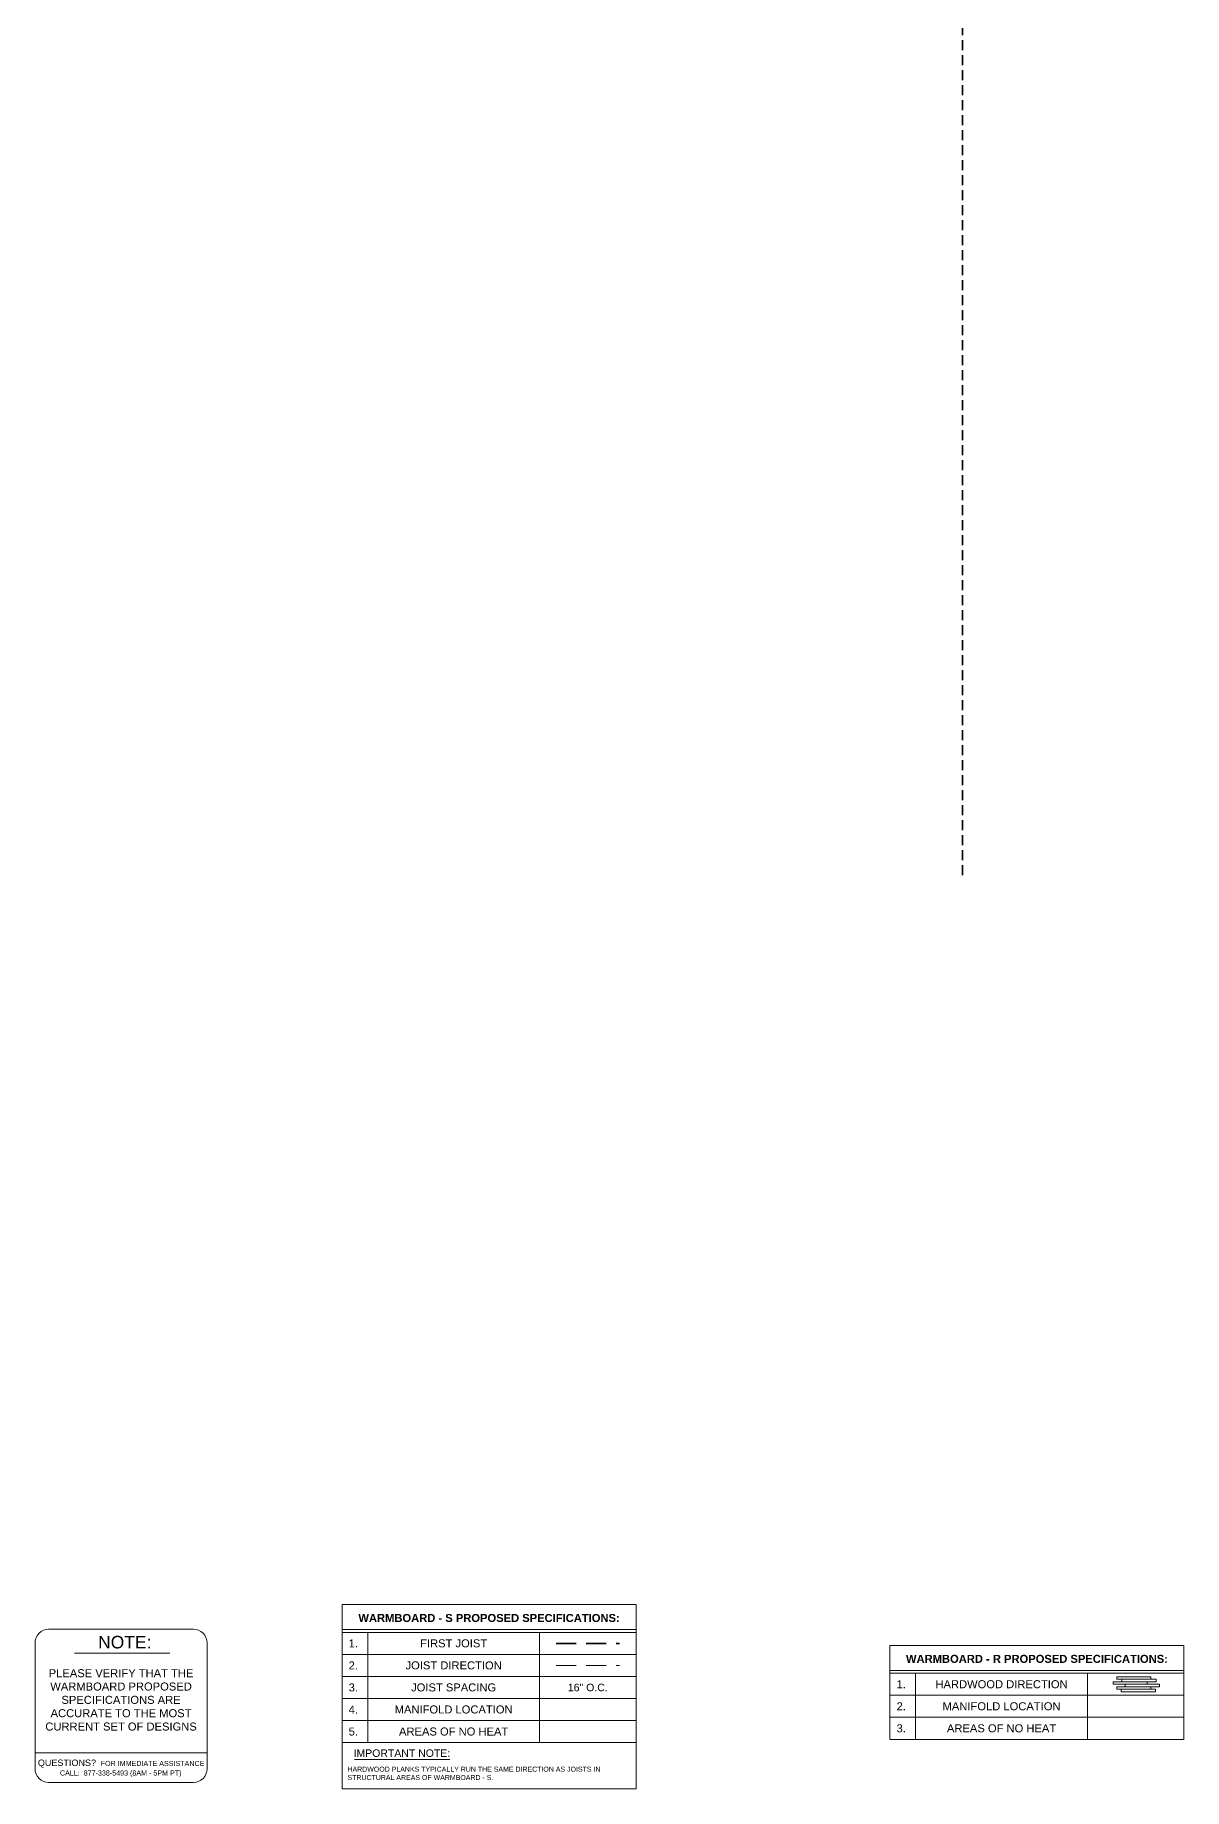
# Model space of a CAD drawing. Header units: inches. Extents: x -394 to 2550, y -2115 to -791.
# Drawn here: x 381.03 to 409.75, y -1415.54 to -1371.7 of the extents above; entities that cross this region are included whole.
import ezdxf
from ezdxf.enums import TextEntityAlignment as Align

# ---------------------------------------------------------------- set-up
doc = ezdxf.new("R2010")
doc.units = ezdxf.units.IN
doc.header["$MEASUREMENT"] = 0
doc.linetypes.add('DASHED', pattern=[0.75, 0.5, -0.25])
doc.linetypes.add('DASHED2', pattern=[0.375, 0.25, -0.125])
doc.layers.add('B_Joists', color=8, linetype='DASHED2', lineweight=5)
doc.layers.add('B_Schedules', color=7, linetype='Continuous', lineweight=13)
doc.styles.get("Standard").update_dxf_attribs({"font": 'arial.ttf'})

# ---------------------------------------------------------------- blocks, each defined once
blk = doc.blocks.new('PDP Note')
at = {"layer": 'B_Schedules', "color": 240}
blk.add_line((-1.161, -0.596), (1.221, -0.596), dxfattribs=at)
blk.add_lwpolyline([(-1.81, 0), (1.81, 0, -0.414214), (2.15, -0.34), (2.15, -3.493, -0.414214), (1.81, -3.833), (-1.81, -3.833, -0.414214), (-2.15, -3.493), (-2.15, -0.34, -0.414214), (-1.81, 0, -1)], format="xyb", dxfattribs=at)
blk.add_lwpolyline([(2.15, -3.088), (-2.15, -3.088)], dxfattribs=at)
for s, height, p in [('NOTE:', 0.3125, (-0.574, -0.48)), ('QUESTIONS?', 0.1615, (-2.08, -3.42)), (' FOR IMMEDIATE ASSISTANCE', 0.12749, (-0.558, -3.42)), ('CALL:  877-338-5493 (8AM - 5PM PT)', 0.12749, (-1.528, -3.658))]:
    blk.add_text(s, height=height, dxfattribs=at).set_placement(p)
at = {"layer": 'B_Schedules', "color": 240, "insert": (0, -1.768), "char_height": 0.2, "width": 4.30097, "attachment_point": 5}
blk.add_mtext('PLEASE VERIFY THAT THE WARMBOARD PROPOSED SPECIFICATIONS ARE ACCURATE TO THE MOST CURRENT SET OF DESIGNS', dxfattribs=at)
blk = doc.blocks.new('WB-S Proposed Specs')
at = {"layer": 'B_Schedules'}
for p, q in [((-3.675, 0), (3.675, 0)), ((-3.675, 0), (-3.675, -2.206)), ((-3.675, -4.606), (-3.675, 0)), ((3.675, 0), (3.675, -4.606)), ((-3.675, -0.621), (3.675, -0.621)), ((-3.675, -0.692), (3.675, -0.692)), ((-3.033, -3.448), (-3.033, -0.692)), ((1.264, -0.692), (1.264, -3.448)), ((-3.675, -1.243), (3.675, -1.243)), ((-3.675, -1.794), (3.675, -1.794)), ((-3.675, -2.345), (3.675, -2.345)), ((-3.675, -2.897), (3.675, -2.897)), ((-3.675, -3.448), (3.675, -3.448)), ((-3.675, -3.448), (3.675, -3.448)), ((3.675, -4.606), (-3.675, -4.606))]:
    blk.add_line(p, q, dxfattribs=at)
at = {"layer": 'B_Schedules', "color": 240, "linetype": 'DASHED', "lineweight": 35}
blk.add_line((1.677, -0.968), (3.262, -0.968), dxfattribs=at)
at = {"layer": 'B_Schedules', "color": 102, "linetype": 'DASHED', "lineweight": 18}
blk.add_line((1.677, -1.519), (3.262, -1.519), dxfattribs=at)
at = {"layer": 'B_Schedules', "color": 240}
blk.add_line((-3.361, -3.87), (-0.979, -3.87), dxfattribs=at)
at = {"linetype": 'DASHED'}
blk.add_attdef('SPACING', text='', height=0.188, dxfattribs=at).set_placement((2.47, -2.07), align=Align.MIDDLE_CENTER)
at = {"layer": 'B_Schedules', "color": 240}
blk.add_text('IMPORTANT NOTE:', height=0.1875, dxfattribs=at).set_placement((-3.387, -3.805))
at = {"layer": 'B_Schedules', "char_height": 0.2, "attachment_point": 5}
for s, insert, width in [('{\\fArial|b1|i0|c0|p34;WARMBOARD - S PROPOSED SPECIFICATIONS:}', (0, -0.334), 7.35099), ('1.', (-3.394, -0.968), 0.72087), ('FIRST JOIST', (-0.885, -0.968), 4.29686), ('2.', (-3.394, -1.519), 0.72087), ('JOIST DIRECTION', (-0.885, -1.519), 4.29686), ('3.', (-3.394, -2.07), 0.72087), ('JOIST SPACING', (-0.885, -2.07), 4.29686), ('4.', (-3.394, -2.621), 0.72087), ('MANIFOLD LOCATION', (-0.885, -2.621), 4.29686), ('AREAS OF NO HEAT', (-0.885, -3.172), 4.29686), ('5.', (-3.394, -3.172), 0.72087)]:
    blk.add_mtext(s, dxfattribs=dict(at, insert=insert, width=width))
at = {"layer": 'B_Schedules', "color": 240, "insert": (-3.54, -4.05), "char_height": 0.125, "width": 7.21548, "attachment_point": 1}
blk.add_mtext('HARDWOOD PLANKS TYPICALLY RUN THE SAME DIRECTION AS JOISTS IN STRUCTURAL AREAS OF WARMBOARD - S.', dxfattribs=at)
blk = doc.blocks.new('WB-R Proposed Specs')
at = {"layer": 'B_Schedules'}
for p, q in [((-3.675, 0), (3.675, 0)), ((-3.675, 0), (-3.675, -2.206)), ((-3.675, -2.345), (-3.675, 0)), ((3.675, 0), (3.675, -2.345)), ((-3.675, -0.621), (3.675, -0.621)), ((-3.675, -0.692), (3.675, -0.692)), ((-3.033, -2.345), (-3.033, -0.692)), ((1.264, -0.692), (1.264, -2.345)), ((-3.675, -1.243), (3.675, -1.243)), ((-3.675, -1.794), (3.675, -1.794)), ((-3.675, -2.345), (3.675, -2.345))]:
    blk.add_line(p, q, dxfattribs=at)
at = {"layer": 'B_Schedules', "color": 34}
for points in [[(1.997, -0.781), (2.851, -0.781), (2.851, -0.843), (1.997, -0.843)], [(2.123, -0.843), (2.978, -0.843), (2.978, -0.905), (2.123, -0.905)], [(1.904, -0.905), (2.759, -0.905), (2.759, -0.968), (1.904, -0.968)], [(1.997, -1.03), (2.851, -1.03), (2.851, -1.092), (1.997, -1.092)], [(2.109, -1.092), (2.964, -1.092), (2.964, -1.155), (2.109, -1.155)], [(2.206, -0.968), (3.061, -0.968), (3.061, -1.03), (2.206, -1.03)]]:
    blk.add_lwpolyline(points, close=True, dxfattribs=at)
at = {"layer": 'B_Schedules', "char_height": 0.2, "attachment_point": 5}
for s, insert, width in [('{\\fArial|b1|i0|c0|p34;WARMBOARD - R PROPOSED SPECIFICATIONS:}', (0, -0.334), 7.35099), ('1.', (-3.394, -0.968), 0.72087), ('HARDWOOD DIRECTION', (-0.885, -0.968), 4.29686), ('2.', (-3.394, -1.519), 0.72087), ('MANIFOLD LOCATION', (-0.885, -1.519), 4.29686), ('3.', (-3.394, -2.07), 0.72087), ('AREAS OF NO HEAT', (-0.885, -2.07), 4.29686)]:
    blk.add_mtext(s, dxfattribs=dict(at, insert=insert, width=width))

msp = doc.modelspace()

# ---------------------------------------------------------------- linework, layer by layer
at = {"layer": 'B_Joists', "color": 240, "lineweight": 35}
msp.add_line((404.221, -1392.702), (404.221, -1327.86), dxfattribs=at)

# ---------------------------------------------------------------- block references
at = {"linetype": 'DASHED'}
msp.add_blockref('WB-S Proposed Specs', (392.378, -1410.934), dxfattribs=at).add_auto_attribs({'SPACING': '16" O.C.'})
for name, p in [('PDP Note', (383.176, -1411.547)), ('WB-R Proposed Specs', (406.079, -1411.956))]:
    msp.add_blockref(name, p, dxfattribs=at)

doc.saveas('drawing.dxf')
